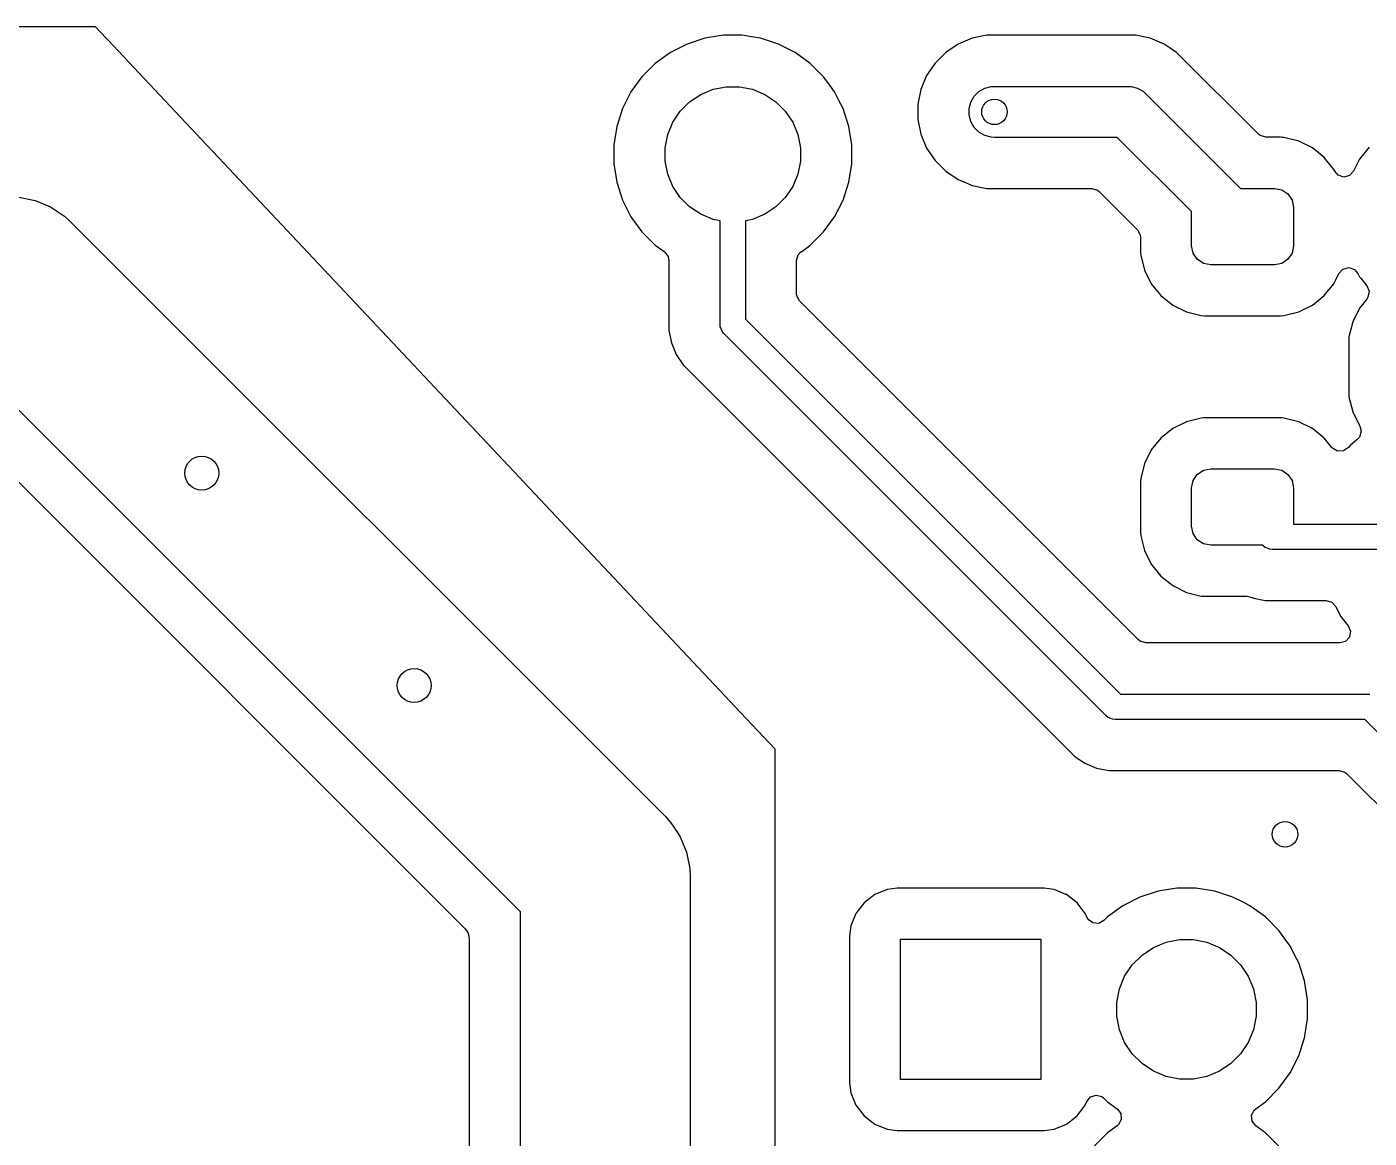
# Model space of a CAD drawing. Header units: inches. Extents: x 1.32 to 5.22, y -7.01 to -1.14.
# Drawn here: x 2.626 to 3.248, y -2.995 to -2.48 of the extents above; entities that cross this region are included whole.
import ezdxf

# ---------------------------------------------------------------- set-up
doc = ezdxf.new("R2010")
doc.units = ezdxf.units.IN
doc.header["$MEASUREMENT"] = 0
doc.layers.add('B.Cu', color=153, linetype='CONTINUOUS', true_color=0x4d7fc4)

msp = doc.modelspace()

# ---------------------------------------------------------------- linework, layer by layer
at = {"layer": 'B.Cu', "linetype": 'CONTINUOUS'}
for p, q in [((2.65748, -2.48031), (2.52, -2.48031)), ((2.66245, -2.48559), (2.65748, -2.48031)), ((2.65748, -2.48031), (2.65748, -2.48031)), ((2.66331, -2.48651), (2.66245, -2.48559)), ((2.70898, -2.53503), (2.66331, -2.48651)), ((2.93984, -2.48559), (2.93159, -2.48827)), ((2.94556, -2.48468), (2.93984, -2.48559)), ((2.94842, -2.48423), (2.94556, -2.48468)), ((2.9571, -2.48423), (2.94842, -2.48423)), ((2.96138, -2.48491), (2.9571, -2.48423)), ((2.96567, -2.48559), (2.96138, -2.48491)), ((2.97392, -2.48827), (2.96567, -2.48559)), ((3.06367, -2.48559), (3.05722, -2.48827)), ((3.07052, -2.48423), (3.06367, -2.48559)), ((3.06367, -2.48559), (3.06367, -2.48559)), ((3.13932, -2.48423), (3.07052, -2.48423)), ((3.07052, -2.48423), (3.07052, -2.48423)), ((3.14617, -2.48559), (3.13932, -2.48423)), ((3.13932, -2.48423), (3.13932, -2.48423)), ((3.13932, -2.48423), (3.13932, -2.48423)), ((3.14939, -2.48693), (3.14617, -2.48559)), ((3.14617, -2.48559), (3.14617, -2.48559)), ((3.15262, -2.48827), (3.14939, -2.48693)), ((3.14939, -2.48693), (3.14939, -2.48693)), ((2.92386, -2.49221), (2.91684, -2.49731)), ((2.93159, -2.48827), (2.92386, -2.49221)), ((2.93159, -2.48827), (2.93159, -2.48827)), ((2.97766, -2.49018), (2.97392, -2.48827)), ((2.97392, -2.48827), (2.97392, -2.48827)), ((2.98165, -2.49221), (2.97766, -2.49018)), ((2.98868, -2.49731), (2.98165, -2.49221)), ((2.98165, -2.49221), (2.98165, -2.49221)), ((2.98165, -2.49221), (2.98165, -2.49221)), ((3.05142, -2.49215), (3.04648, -2.49709)), ((3.05722, -2.48827), (3.05142, -2.49215)), ((3.05142, -2.49215), (3.05142, -2.49215)), ((3.05722, -2.48827), (3.05722, -2.48827)), ((3.15548, -2.49018), (3.15262, -2.48827)), ((3.15262, -2.48827), (3.15262, -2.48827)), ((3.15843, -2.49215), (3.15548, -2.49018)), ((3.19633, -2.53005), (3.15843, -2.49215)), ((3.15843, -2.49215), (3.15843, -2.49215)), ((2.91684, -2.49731), (2.9107, -2.50345)), ((2.91684, -2.49731), (2.91684, -2.49731)), ((2.99481, -2.50345), (2.98868, -2.49731)), ((2.98868, -2.49731), (2.98868, -2.49731)), ((3.04648, -2.49709), (3.0426, -2.50289)), ((3.04648, -2.49709), (3.04648, -2.49709)), ((2.9107, -2.50345), (2.9056, -2.51047)), ((2.9107, -2.50345), (2.9107, -2.50345)), ((2.99768, -2.5074), (2.99481, -2.50345)), ((2.99481, -2.50345), (2.99481, -2.50345)), ((3.0426, -2.50289), (3.03993, -2.50934)), ((3.0426, -2.50289), (3.0426, -2.50289)), ((2.9056, -2.51047), (2.90166, -2.5182)), ((2.93277, -2.51502), (2.93791, -2.51159)), ((2.93791, -2.51159), (2.94361, -2.50923)), ((2.94361, -2.50923), (2.94967, -2.50803)), ((2.94967, -2.50803), (2.95584, -2.50803)), ((2.95584, -2.50803), (2.9619, -2.50923)), ((2.9619, -2.50923), (2.9676, -2.51159)), ((2.9676, -2.51159), (2.97274, -2.51502)), ((2.99991, -2.51047), (2.99768, -2.5074)), ((3.00192, -2.51441), (2.99991, -2.51047)), ((3.03993, -2.50934), (3.03856, -2.51619)), ((3.03993, -2.50934), (3.03993, -2.50934)), ((3.0631, -2.51517), (3.06465, -2.51249)), ((3.06465, -2.51249), (3.06683, -2.51031)), ((3.06683, -2.51031), (3.0695, -2.50877)), ((3.0695, -2.50877), (3.07247, -2.50798)), ((3.07247, -2.50798), (3.07402, -2.50787)), ((3.07402, -2.50787), (3.13583, -2.50787)), ((3.13583, -2.50787), (3.13737, -2.50798)), ((3.13737, -2.50798), (3.14035, -2.50877)), ((3.14035, -2.50877), (3.14302, -2.51031)), ((3.14302, -2.51031), (3.14418, -2.51133)), ((3.14418, -2.51133), (3.18796, -2.55512)), ((2.90166, -2.5182), (2.89898, -2.52646)), ((2.90166, -2.5182), (2.90166, -2.5182)), ((2.92841, -2.51939), (2.93277, -2.51502)), ((2.97274, -2.51502), (2.9771, -2.51939)), ((3.00385, -2.5182), (3.00192, -2.51441)), ((3.00654, -2.52646), (3.00385, -2.5182)), ((3.00385, -2.5182), (3.00385, -2.5182)), ((3.03856, -2.51619), (3.03856, -2.52318)), ((3.06231, -2.51814), (3.0631, -2.51517)), ((3.06231, -2.52123), (3.06231, -2.51814)), ((2.92262, -2.53023), (2.92498, -2.52452)), ((2.92498, -2.52452), (2.92841, -2.51939)), ((2.9771, -2.51939), (2.98053, -2.52452)), ((2.98053, -2.52452), (2.9829, -2.53023)), ((3.03856, -2.52318), (3.03993, -2.53003)), ((3.0631, -2.5242), (3.06231, -2.52123)), ((3.06465, -2.52688), (3.0631, -2.5242)), ((2.89898, -2.52646), (2.89762, -2.53503)), ((2.92141, -2.53628), (2.92262, -2.53023)), ((2.9829, -2.53023), (2.9841, -2.53628)), ((3.00789, -2.53503), (3.00654, -2.52646)), ((3.03993, -2.53003), (3.03993, -2.53003)), ((3.03993, -2.53003), (3.0426, -2.53648)), ((3.06683, -2.52906), (3.06465, -2.52688)), ((3.0695, -2.5306), (3.06683, -2.52906)), ((3.07247, -2.53139), (3.0695, -2.5306)), ((3.07402, -2.5315), (3.07247, -2.53139)), ((3.19714, -2.5307), (3.19633, -2.53005)), ((3.19978, -2.53148), (3.19714, -2.5307)), ((3.20657, -2.53148), (3.19978, -2.53148)), ((3.2072, -2.53152), (3.20657, -2.53148)), ((3.20657, -2.53148), (3.20657, -2.53148)), ((2.71195, -2.53818), (2.70898, -2.53503)), ((2.89762, -2.53503), (2.89762, -2.54371)), ((2.92141, -2.54246), (2.92141, -2.53628)), ((2.9841, -2.53628), (2.9841, -2.54246)), ((3.00789, -2.54371), (3.00789, -2.53503)), ((3.0426, -2.53648), (3.0426, -2.53648)), ((3.0426, -2.53648), (3.04648, -2.54228)), ((3.13093, -2.5315), (3.07402, -2.5315)), ((3.16535, -2.56592), (3.13093, -2.5315)), ((3.20815, -2.53158), (3.2072, -2.53152)), ((3.21501, -2.53329), (3.20815, -2.53158)), ((3.20815, -2.53158), (3.20815, -2.53158)), ((3.22135, -2.53643), (3.21501, -2.53329)), ((3.22401, -2.53858), (3.22135, -2.53643)), ((3.24769, -2.53608), (3.2432, -2.54167)), ((2.95636, -2.79787), (2.71195, -2.53818)), ((2.89762, -2.54371), (2.89898, -2.55228)), ((2.92262, -2.54851), (2.92141, -2.54246)), ((2.9841, -2.54246), (2.9829, -2.54851)), ((3.00654, -2.55228), (3.00789, -2.54371)), ((3.04648, -2.54228), (3.04648, -2.54228)), ((3.04648, -2.54228), (3.05142, -2.54722)), ((3.22686, -2.54086), (3.22401, -2.53858)), ((3.23129, -2.54637), (3.22686, -2.54086)), ((3.2432, -2.54167), (3.24045, -2.54721)), ((2.92498, -2.55422), (2.92262, -2.54851)), ((2.9829, -2.54851), (2.98053, -2.55422)), ((3.05142, -2.54722), (3.05142, -2.54722)), ((3.05142, -2.54722), (3.05722, -2.5511)), ((3.2317, -2.54721), (3.23129, -2.54637)), ((3.23331, -2.54907), (3.2317, -2.54721)), ((3.23592, -2.54992), (3.23331, -2.54907)), ((3.23858, -2.54923), (3.23592, -2.54992)), ((3.24045, -2.54721), (3.23858, -2.54923)), ((2.89898, -2.55228), (2.90166, -2.56054)), ((2.92841, -2.55935), (2.92498, -2.55422)), ((2.98053, -2.55422), (2.9771, -2.55935)), ((3.00385, -2.56054), (3.00654, -2.55228)), ((3.05722, -2.5511), (3.05722, -2.5511)), ((3.05722, -2.5511), (3.06093, -2.55264)), ((3.06093, -2.55264), (3.06367, -2.55378)), ((3.06367, -2.55378), (3.06367, -2.55378)), ((3.06367, -2.55378), (3.06367, -2.55378)), ((3.06367, -2.55378), (3.07052, -2.55514)), ((3.07052, -2.55514), (3.07052, -2.55514)), ((3.07052, -2.55514), (3.07052, -2.55514)), ((3.07052, -2.55514), (3.11912, -2.55514)), ((3.11912, -2.55514), (3.12176, -2.55591)), ((3.12176, -2.55591), (3.12257, -2.55657)), ((3.18796, -2.55512), (3.20374, -2.55512)), ((3.20374, -2.55512), (3.20713, -2.55579)), ((3.20713, -2.55579), (3.21, -2.55771)), ((2.62197, -2.55924), (2.62954, -2.56075)), ((2.62954, -2.56075), (2.63667, -2.5637)), ((2.90166, -2.56054), (2.90166, -2.56054)), ((2.90166, -2.56054), (2.9056, -2.56827)), ((2.93277, -2.56372), (2.92841, -2.55935)), ((2.9771, -2.55935), (2.97274, -2.56372)), ((2.99991, -2.56827), (3.00385, -2.56054)), ((3.12257, -2.55657), (3.14028, -2.57428)), ((3.21, -2.55771), (3.21192, -2.56059)), ((3.21192, -2.56059), (3.2126, -2.56398)), ((2.63667, -2.5637), (2.6385, -2.56493)), ((2.6385, -2.56493), (2.64309, -2.56799)), ((2.64309, -2.56799), (2.64595, -2.57059)), ((2.9056, -2.56827), (2.9107, -2.57529)), ((2.93791, -2.56715), (2.93277, -2.56372)), ((2.94361, -2.56951), (2.93791, -2.56715)), ((2.9676, -2.56715), (2.9619, -2.56951)), ((2.97274, -2.56372), (2.9676, -2.56715)), ((2.99481, -2.57529), (2.99991, -2.56827)), ((3.16535, -2.58169), (3.16535, -2.56592)), ((3.2126, -2.56398), (3.2126, -2.58169)), ((2.64595, -2.57059), (2.92154, -2.84618)), ((2.94685, -2.57015), (2.94361, -2.56951)), ((2.94685, -2.61811), (2.94685, -2.57015)), ((2.9619, -2.56951), (2.95866, -2.57015)), ((2.95866, -2.57015), (2.95866, -2.61566)), ((3.14028, -2.57428), (3.1416, -2.57669)), ((2.9107, -2.57529), (2.9107, -2.57529)), ((2.9107, -2.57529), (2.91684, -2.58143)), ((2.98868, -2.58143), (2.99481, -2.57529)), ((3.1416, -2.57669), (3.14171, -2.57773)), ((3.14171, -2.57773), (3.14171, -2.58452)), ((2.91684, -2.58143), (2.91992, -2.58367)), ((2.91992, -2.58367), (2.92109, -2.58452)), ((2.92109, -2.58452), (2.9212, -2.58459)), ((2.9212, -2.58459), (2.92288, -2.58677)), ((2.92288, -2.58677), (2.92321, -2.58854)), ((2.9823, -2.58854), (2.98308, -2.5859)), ((2.98308, -2.5859), (2.98432, -2.58459)), ((2.98432, -2.58459), (2.98442, -2.58452)), ((2.98442, -2.58452), (2.98765, -2.58217)), ((2.98765, -2.58217), (2.98868, -2.58143)), ((2.98868, -2.58143), (2.98868, -2.58143)), ((2.98868, -2.58143), (2.98868, -2.58143)), ((3.14171, -2.58452), (3.14182, -2.58611)), ((3.14182, -2.58611), (3.14353, -2.59297)), ((3.16603, -2.58508), (3.16535, -2.58169)), ((3.16795, -2.58796), (3.16603, -2.58508)), ((3.21192, -2.58508), (3.21, -2.58796)), ((3.2126, -2.58169), (3.21192, -2.58508)), ((2.92321, -2.58854), (2.92321, -2.62102)), ((2.9823, -2.60385), (2.9823, -2.58854)), ((3.14353, -2.59297), (3.14667, -2.5993)), ((3.17082, -2.58988), (3.16795, -2.58796)), ((3.17421, -2.59055), (3.17082, -2.58988)), ((3.20374, -2.59055), (3.17421, -2.59055)), ((3.20713, -2.58988), (3.20374, -2.59055)), ((3.21, -2.58796), (3.20713, -2.58988)), ((3.23366, -2.59452), (3.23552, -2.5925)), ((3.23552, -2.5925), (3.23819, -2.59181)), ((3.23819, -2.59181), (3.2408, -2.59267)), ((3.2408, -2.59267), (3.2424, -2.59452)), ((3.14667, -2.5993), (3.15032, -2.60385)), ((3.22686, -2.60481), (3.23129, -2.5993)), ((3.23129, -2.5993), (3.23221, -2.59743)), ((3.23221, -2.59743), (3.23366, -2.59452)), ((3.2424, -2.59452), (3.2432, -2.59612)), ((3.2432, -2.59612), (3.24373, -2.59678)), ((3.24373, -2.59678), (3.24655, -2.60029)), ((2.98241, -2.60489), (2.9823, -2.60385)), ((2.98373, -2.6073), (2.98241, -2.60489)), ((3.15032, -2.60385), (3.1511, -2.60481)), ((3.1511, -2.60481), (3.15661, -2.60924)), ((3.22135, -2.60924), (3.22686, -2.60481)), ((3.24655, -2.60029), (3.2476, -2.60283)), ((3.24711, -2.60554), (3.24655, -2.60641)), ((3.2476, -2.60283), (3.24711, -2.60554)), ((3.14073, -2.7643), (2.98373, -2.6073)), ((3.15661, -2.60924), (3.16294, -2.61238)), ((3.21501, -2.61238), (3.22135, -2.60924)), ((3.2432, -2.61057), (3.24001, -2.617)), ((3.24655, -2.60641), (3.2432, -2.61057)), ((3.2432, -2.61057), (3.2432, -2.61057)), ((2.94696, -2.61926), (2.94685, -2.61811)), ((2.95866, -2.61566), (3.13237, -2.78937)), ((3.16294, -2.61238), (3.1698, -2.61409)), ((3.1698, -2.61409), (3.17139, -2.61419)), ((3.17139, -2.61419), (3.17139, -2.61419)), ((3.17139, -2.61419), (3.20657, -2.61419)), ((3.20657, -2.61419), (3.20815, -2.61409)), ((3.20657, -2.61419), (3.20657, -2.61419)), ((3.20815, -2.61409), (3.21501, -2.61238)), ((3.24001, -2.617), (3.23828, -2.62396)), ((3.24001, -2.617), (3.24001, -2.617)), ((2.92321, -2.62102), (2.92321, -2.62102)), ((2.92321, -2.62102), (2.92321, -2.62102)), ((2.92321, -2.62102), (2.92434, -2.62673)), ((2.94719, -2.61981), (2.94696, -2.61926)), ((2.94785, -2.62139), (2.94719, -2.61981)), ((2.94858, -2.62229), (2.94785, -2.62139)), ((3.12575, -2.79945), (2.94858, -2.62229)), ((3.23828, -2.62396), (3.23817, -2.62558)), ((2.92434, -2.62673), (2.92434, -2.62673)), ((2.92434, -2.62673), (2.92657, -2.63211)), ((3.23817, -2.62558), (3.23817, -2.65001)), ((2.92657, -2.63211), (2.92657, -2.63211)), ((2.92657, -2.63211), (2.92657, -2.63211)), ((2.92657, -2.63211), (2.92692, -2.63263)), ((2.92692, -2.63263), (2.92692, -2.63263)), ((2.92692, -2.63263), (2.9298, -2.63695)), ((2.9298, -2.63695), (2.92981, -2.63695)), ((2.92981, -2.63695), (3.02208, -2.72922)), ((2.85433, -2.89032), (2.6018, -2.6378)), ((3.23817, -2.65001), (3.23817, -2.65001)), ((3.23817, -2.65001), (3.23828, -2.65163)), ((3.23828, -2.65163), (3.23828, -2.65163)), ((3.23828, -2.65163), (3.24001, -2.65859)), ((3.1698, -2.66151), (3.16294, -2.66321)), ((3.17081, -2.66144), (3.1698, -2.66151)), ((3.17139, -2.6614), (3.17081, -2.66144)), ((3.20657, -2.6614), (3.17139, -2.6614)), ((3.20715, -2.66144), (3.20657, -2.6614)), ((3.20815, -2.66151), (3.20715, -2.66144)), ((3.21501, -2.66321), (3.20815, -2.66151)), ((3.20815, -2.66151), (3.20815, -2.66151)), ((3.24001, -2.65859), (3.24001, -2.65859)), ((3.24001, -2.65859), (3.2432, -2.66502)), ((2.59373, -2.66316), (2.82876, -2.89819)), ((3.15661, -2.66635), (3.1511, -2.67078)), ((3.16294, -2.66321), (3.15661, -2.66635)), ((3.22135, -2.66635), (3.21501, -2.66321)), ((3.22686, -2.67078), (3.22135, -2.66635)), ((3.24398, -2.66767), (3.24319, -2.67031)), ((3.2432, -2.66502), (3.24321, -2.66503)), ((3.24321, -2.66503), (3.24321, -2.66504)), ((3.24321, -2.66504), (3.24332, -2.66526)), ((3.24332, -2.66526), (3.24328, -2.66528)), ((3.24328, -2.66528), (3.24398, -2.66767)), ((3.1511, -2.67078), (3.14667, -2.67629)), ((3.1511, -2.67078), (3.1511, -2.67078)), ((3.23041, -2.67521), (3.22686, -2.67078)), ((3.22686, -2.67078), (3.22686, -2.67078)), ((3.23898, -2.67402), (3.23802, -2.67521)), ((3.24215, -2.67147), (3.23898, -2.67402)), ((3.24319, -2.67031), (3.24215, -2.67147)), ((3.14667, -2.67629), (3.14353, -2.68262)), ((3.23065, -2.67548), (3.23041, -2.67521)), ((3.23302, -2.67688), (3.23065, -2.67548)), ((3.23577, -2.67678), (3.23302, -2.67688)), ((3.23802, -2.67521), (3.23577, -2.67678)), ((3.14353, -2.68262), (3.14182, -2.68948)), ((3.16795, -2.68763), (3.17082, -2.68571)), ((3.17082, -2.68571), (3.17421, -2.68504)), ((3.17421, -2.68504), (3.20374, -2.68504)), ((3.20374, -2.68504), (3.20713, -2.68571)), ((3.20713, -2.68571), (3.21, -2.68763)), ((3.14182, -2.68948), (3.14171, -2.69107)), ((3.14171, -2.69107), (3.14171, -2.71444)), ((3.16535, -2.6939), (3.16603, -2.69051)), ((3.16603, -2.69051), (3.16795, -2.68763)), ((3.21, -2.68763), (3.21192, -2.69051)), ((3.21192, -2.69051), (3.2126, -2.6939)), ((3.16535, -2.71161), (3.16535, -2.6939)), ((3.2126, -2.6939), (3.2126, -2.71063)), ((3.16603, -2.715), (3.16535, -2.71161)), ((3.2126, -2.71063), (3.25295, -2.71063)), ((3.14171, -2.71444), (3.14182, -2.71603)), ((3.14182, -2.71603), (3.14353, -2.72289)), ((3.16795, -2.71788), (3.16603, -2.715)), ((3.17082, -2.7198), (3.16795, -2.71788)), ((3.14353, -2.72289), (3.14667, -2.72922)), ((3.17421, -2.72047), (3.17082, -2.7198)), ((3.19834, -2.72047), (3.17421, -2.72047)), ((3.19858, -2.72071), (3.19834, -2.72047)), ((3.19948, -2.72145), (3.19858, -2.72071)), ((3.20039, -2.72183), (3.19948, -2.72145)), ((3.2016, -2.72233), (3.20039, -2.72183)), ((3.20276, -2.72244), (3.2016, -2.72233)), ((3.25295, -2.72244), (3.20276, -2.72244)), ((3.02208, -2.72922), (3.11109, -2.81823)), ((3.14667, -2.72922), (3.14928, -2.73247)), ((3.14928, -2.73247), (3.1511, -2.73473)), ((3.1511, -2.73473), (3.15661, -2.73916)), ((3.15661, -2.73916), (3.16294, -2.7423)), ((3.16294, -2.7423), (3.1698, -2.74401)), ((3.1698, -2.74401), (3.17139, -2.74411)), ((3.17139, -2.74411), (3.19116, -2.74411)), ((3.19116, -2.74411), (3.19302, -2.74449)), ((3.19302, -2.74449), (3.19414, -2.74495)), ((3.19414, -2.74495), (3.19871, -2.74586)), ((3.19871, -2.74586), (3.19947, -2.74601)), ((3.19947, -2.74601), (3.19985, -2.74608)), ((3.19985, -2.74608), (3.19985, -2.74608)), ((3.19985, -2.74608), (3.19985, -2.74608)), ((3.19985, -2.74608), (3.20567, -2.74608)), ((3.20567, -2.74608), (3.22777, -2.74608)), ((3.22777, -2.74608), (3.23041, -2.74686)), ((3.23041, -2.74686), (3.23214, -2.7488)), ((3.23214, -2.7488), (3.23442, -2.75338)), ((3.23442, -2.75338), (3.23796, -2.75779)), ((3.23796, -2.75779), (3.23901, -2.76033)), ((3.23901, -2.76033), (3.23852, -2.76304)), ((3.14154, -2.76495), (3.14073, -2.7643)), ((3.14418, -2.76573), (3.14154, -2.76495)), ((3.23416, -2.76573), (3.14418, -2.76573)), ((3.23664, -2.76505), (3.23416, -2.76573)), ((3.23852, -2.76304), (3.23664, -2.76505)), ((3.13237, -2.78937), (3.24803, -2.78937)), ((2.97244, -2.81496), (2.95636, -2.79787)), ((3.12664, -2.80019), (3.12575, -2.79945)), ((3.12789, -2.8007), (3.12664, -2.80019)), ((3.12877, -2.80107), (3.12789, -2.8007)), ((3.12992, -2.80118), (3.12877, -2.80107)), ((3.24559, -2.80118), (3.12992, -2.80118)), ((3.34573, -2.90132), (3.24559, -2.80118)), ((2.97244, -2.9014), (2.97244, -2.81496)), ((2.97244, -2.81496), (2.97244, -2.81496)), ((3.11109, -2.81823), (3.1123, -2.81904)), ((3.1123, -2.81904), (3.11351, -2.81984)), ((3.11351, -2.81984), (3.11351, -2.81984)), ((3.11351, -2.81984), (3.11351, -2.81984)), ((3.11351, -2.81984), (3.11593, -2.82146)), ((3.11593, -2.82146), (3.1213, -2.82369)), ((3.1213, -2.82369), (3.1213, -2.82369)), ((3.1213, -2.82369), (3.1213, -2.82369)), ((3.1213, -2.82369), (3.12701, -2.82482)), ((3.12701, -2.82482), (3.12701, -2.82482)), ((3.12701, -2.82482), (3.12701, -2.82482)), ((3.12701, -2.82482), (3.13283, -2.82482)), ((3.13283, -2.82482), (3.23377, -2.82482)), ((3.23377, -2.82482), (3.23641, -2.8256)), ((3.23641, -2.8256), (3.23722, -2.82625)), ((3.23722, -2.82625), (3.28683, -2.87586)), ((2.92154, -2.84618), (2.92413, -2.84904)), ((2.92413, -2.84904), (2.92709, -2.85346)), ((2.92709, -2.85346), (2.92842, -2.85546)), ((2.92842, -2.85546), (2.93138, -2.86259)), ((2.93138, -2.86259), (2.93288, -2.87016)), ((2.93288, -2.87016), (2.93307, -2.87402)), ((2.93307, -2.87402), (2.93307, -3.75984)), ((3.02896, -2.87931), (3.02434, -2.87992)), ((3.09702, -2.87931), (3.02896, -2.87931)), ((3.10164, -2.87992), (3.09702, -2.87931)), ((3.09702, -2.87931), (3.09702, -2.87931)), ((3.09702, -2.87931), (3.09702, -2.87931)), ((3.09702, -2.87931), (3.09702, -2.87931)), ((3.15858, -2.87931), (3.14985, -2.88069)), ((3.16741, -2.87931), (3.15858, -2.87931)), ((3.15858, -2.87931), (3.15858, -2.87931)), ((3.17613, -2.88069), (3.16741, -2.87931)), ((3.16741, -2.87931), (3.16741, -2.87931)), ((3.01859, -2.8823), (3.01365, -2.88609)), ((3.02434, -2.87992), (3.01859, -2.8823)), ((3.02434, -2.87992), (3.02434, -2.87992)), ((3.10711, -2.88218), (3.10164, -2.87992)), ((3.10164, -2.87992), (3.10164, -2.87992)), ((3.1074, -2.8823), (3.10711, -2.88218)), ((3.11233, -2.88609), (3.1074, -2.8823)), ((3.14145, -2.88342), (3.13358, -2.88743)), ((3.14985, -2.88069), (3.14145, -2.88342)), ((3.18454, -2.88342), (3.17613, -2.88069)), ((3.1893, -2.88585), (3.18454, -2.88342)), ((3.19241, -2.88743), (3.1893, -2.88585)), ((2.85433, -3.72587), (2.85433, -2.89032)), ((3.00986, -2.89103), (3.00748, -2.89678)), ((3.01365, -2.88609), (3.00986, -2.89103)), ((3.11612, -2.89103), (3.11233, -2.88609)), ((3.11678, -2.89263), (3.11612, -2.89103)), ((3.13358, -2.88743), (3.12643, -2.89263)), ((3.19955, -2.89263), (3.19241, -2.88743)), ((3.19241, -2.88743), (3.19241, -2.88743)), ((3.19241, -2.88743), (3.19241, -2.88743)), ((2.82876, -2.89819), (2.8296, -2.8993)), ((3.00748, -2.89678), (3.00687, -2.9014)), ((3.00748, -2.89678), (3.00748, -2.89678)), ((3.11681, -2.8927), (3.11678, -2.89263)), ((3.11742, -2.89375), (3.11681, -2.8927)), ((3.11962, -2.8954), (3.11742, -2.89375)), ((3.12236, -2.8956), (3.11962, -2.8954)), ((3.12478, -2.89428), (3.12236, -2.8956)), ((3.12643, -2.89263), (3.12478, -2.89428)), ((3.12643, -2.89263), (3.12643, -2.89263)), ((3.2058, -2.89887), (3.19955, -2.89263)), ((3.19955, -2.89263), (3.19955, -2.89263)), ((2.8296, -2.8993), (2.83009, -2.90021)), ((2.83009, -2.90021), (2.83069, -2.90255)), ((2.83069, -2.90255), (2.83069, -3.71133)), ((2.97244, -3.35427), (2.97244, -2.9014)), ((3.00687, -2.9014), (3.00687, -2.9014)), ((3.00687, -2.9014), (3.00687, -2.96946)), ((3.03051, -2.96791), (3.03051, -2.90295)), ((3.03051, -2.90295), (3.09547, -2.90295)), ((3.09547, -2.90295), (3.09547, -2.96791)), ((3.14768, -2.90679), (3.15356, -2.90435)), ((3.15356, -2.90435), (3.15981, -2.90311)), ((3.15981, -2.90311), (3.16618, -2.90311)), ((3.16618, -2.90311), (3.17242, -2.90435)), ((3.17242, -2.90435), (3.1783, -2.90679)), ((3.21033, -2.90511), (3.2058, -2.89887)), ((3.2058, -2.89887), (3.2058, -2.89887)), ((3.13788, -2.91483), (3.14239, -2.91033)), ((3.14239, -2.91033), (3.14768, -2.90679)), ((3.1783, -2.90679), (3.1836, -2.91033)), ((3.1836, -2.91033), (3.1881, -2.91483)), ((3.21099, -2.90602), (3.21033, -2.90511)), ((3.21326, -2.91047), (3.21099, -2.90602)), ((3.215, -2.91389), (3.21326, -2.91047)), ((3.13435, -2.92012), (3.13788, -2.91483)), ((3.1881, -2.91483), (3.19164, -2.92012)), ((3.21773, -2.92229), (3.215, -2.91389)), ((3.13191, -2.926), (3.13435, -2.92012)), ((3.19164, -2.92012), (3.19407, -2.926)), ((3.21911, -2.93102), (3.21773, -2.92229)), ((3.13067, -2.93225), (3.13191, -2.926)), ((3.19407, -2.926), (3.19532, -2.93225)), ((3.13067, -2.93862), (3.13067, -2.93225)), ((3.19532, -2.93225), (3.19532, -2.93862)), ((3.21911, -2.93985), (3.21911, -2.93102)), ((3.13191, -2.94486), (3.13067, -2.93862)), ((3.19532, -2.93862), (3.19407, -2.94486)), ((3.21787, -2.94771), (3.21911, -2.93985)), ((3.13435, -2.95074), (3.13191, -2.94486)), ((3.19407, -2.94486), (3.19164, -2.95074)), ((3.21773, -2.94857), (3.21787, -2.94771)), ((3.13788, -2.95604), (3.13435, -2.95074)), ((3.19164, -2.95074), (3.1881, -2.95604)), ((3.215, -2.95698), (3.21773, -2.94857)), ((3.14239, -2.96054), (3.13788, -2.95604)), ((3.14768, -2.96408), (3.14239, -2.96054)), ((3.1836, -2.96054), (3.1783, -2.96408)), ((3.1881, -2.95604), (3.1836, -2.96054)), ((3.21099, -2.96485), (3.215, -2.95698)), ((3.15356, -2.96651), (3.14768, -2.96408)), ((3.15981, -2.96776), (3.15356, -2.96651)), ((3.17242, -2.96651), (3.16618, -2.96776)), ((3.1783, -2.96408), (3.17242, -2.96651)), ((3.2058, -2.97199), (3.21099, -2.96485)), ((3.00687, -2.96946), (3.00748, -2.97408)), ((3.09547, -2.96791), (3.03051, -2.96791)), ((3.16618, -2.96776), (3.15981, -2.96776)), ((3.19955, -2.97824), (3.2058, -2.97199)), ((3.00748, -2.97408), (3.00748, -2.97409)), ((3.00748, -2.97409), (3.00986, -2.97984)), ((3.11612, -2.97984), (3.11681, -2.97817)), ((3.11681, -2.97817), (3.11854, -2.97603)), ((3.11854, -2.97603), (3.12115, -2.97516)), ((3.12115, -2.97516), (3.12382, -2.97584)), ((3.12382, -2.97584), (3.12478, -2.97659)), ((3.12478, -2.97659), (3.12643, -2.97824)), ((3.12643, -2.97824), (3.12643, -2.97824)), ((3.12643, -2.97824), (3.13089, -2.98148)), ((3.19509, -2.98148), (3.19955, -2.97824)), ((3.00986, -2.97984), (3.01365, -2.98477)), ((3.01365, -2.98477), (3.01859, -2.98856)), ((3.1074, -2.98856), (3.11233, -2.98477)), ((3.11233, -2.98477), (3.11612, -2.97984)), ((3.13089, -2.98148), (3.13257, -2.98366)), ((3.13257, -2.98366), (3.13281, -2.9864)), ((3.19317, -2.98446), (3.19446, -2.98203)), ((3.19341, -2.9872), (3.19317, -2.98446)), ((3.19446, -2.98203), (3.19509, -2.98148)), ((3.01859, -2.98856), (3.02434, -2.99095)), ((3.02434, -2.99095), (3.02896, -2.99156)), ((3.02896, -2.99156), (3.09702, -2.99156)), ((3.09702, -2.99156), (3.10164, -2.99095)), ((3.09702, -2.99156), (3.09702, -2.99156)), ((3.10164, -2.99095), (3.1074, -2.98856)), ((3.10164, -2.99095), (3.10164, -2.99095)), ((3.10164, -2.99095), (3.10164, -2.99095)), ((3.13089, -2.98938), (3.12643, -2.99263)), ((3.13153, -2.98884), (3.13089, -2.98938)), ((3.13281, -2.9864), (3.13153, -2.98884)), ((3.19509, -2.98938), (3.19341, -2.9872)), ((3.19864, -2.99196), (3.19509, -2.98938)), ((3.12643, -2.99263), (3.12018, -2.99887)), ((3.12643, -2.99263), (3.12643, -2.99263)), ((3.19955, -2.99263), (3.19864, -2.99196)), ((3.2058, -2.99887), (3.19955, -2.99263))]:
    msp.add_line(p, q, dxfattribs=at)
at = {"layer": 'B.Cu'}
for centre, radius in [((3.07402, -2.51969), 0.00591), ((2.70669, -2.68701), 0.00787), ((2.80512, -2.78543), 0.00787), ((3.20866, -2.85433), 0.00591)]:
    msp.add_circle(centre, radius, dxfattribs=at)

doc.saveas('drawing.dxf')
